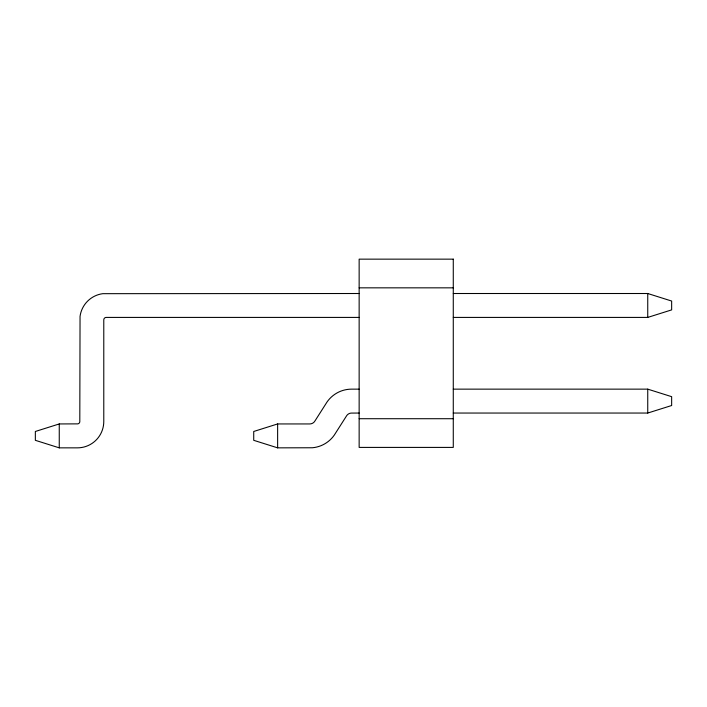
<?xml version="1.0" encoding="UTF-8"?>
<svg xmlns="http://www.w3.org/2000/svg" width="707" height="707" viewBox="0 0 707 707"><rect width="100%" height="100%" fill="white"/><g stroke="black" fill="none" stroke-linecap="round" stroke-linejoin="round"><path stroke-width="1.06" d="M359.147 293.511L102.78 293.679A26.406 26.406 0 0 0 80.05 316.418L79.803 421.805A2.395 2.395 0 0 1 77.735 423.873L59.255 423.944L35.35 431.473L35.35 440.32L59.255 447.849L77.425 447.849A26.353 26.353 0 0 0 103.779 421.496L103.779 319.864A2.448 2.448 0 0 1 106.227 317.416L359.147 317.416M359.147 389.142L351.618 389.142A29.933 29.933 0 0 0 325.697 404.104L314.977 420.93A6.027 6.027 0 0 1 309.763 423.944L277.63 423.944L253.725 431.473L253.725 440.32L277.63 447.849L312.37 447.761A29.959 29.959 0 0 0 334.296 435.097L346.704 415.628A6.001 6.001 0 0 1 351.096 413.091L359.147 413.047M453.275 317.416L647.745 317.416L671.65 309.887L671.65 301.041L647.745 293.511L453.275 293.511M453.275 413.047L647.745 413.047L671.65 405.518L671.65 396.671L647.745 389.142L453.275 389.142M359.147 287.837L453.275 287.837M359.147 418.712L453.275 418.712M647.745 293.511L647.745 317.416M647.745 389.142L647.745 413.047M277.63 423.944L277.63 447.849M59.255 423.944L59.255 447.849M453.275 259.151L359.147 259.151L359.147 447.407L453.275 447.407L453.275 259.151"/></g></svg>
